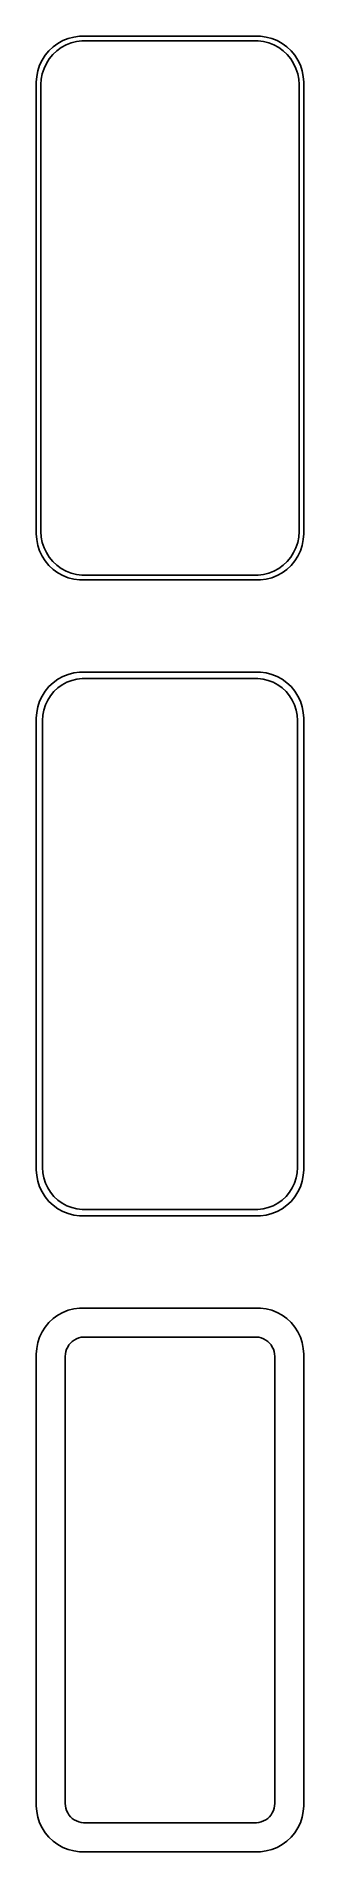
# Model space of a CAD drawing. Header units: metres. Extents: x -14 to 14, y 178 to 374.
import ezdxf

# ---------------------------------------------------------------- set-up
doc = ezdxf.new("R2010")
doc.units = ezdxf.units.M

msp = doc.modelspace()

# ---------------------------------------------------------------- linework, layer by layer
for p, q in [((-10.4369, 374.411), (-11.0451, 374.255)), ((-9.81395, 374.49), (-10.4369, 374.411)), ((9.81395, 374.49), (-9.81395, 374.49)), ((10.4369, 374.411), (9.81395, 374.49)), ((11.0451, 374.255), (10.4369, 374.411)), ((-13.5451, 372.439), (-13.8815, 371.909)), ((-13.1448, 372.923), (-13.5451, 372.439)), ((-12.6871, 373.353), (-13.1448, 372.923)), ((-13.0928, 372.042), (-12.7126, 372.502)), ((-12.7126, 372.502), (-12.2778, 372.91)), ((-12.1791, 373.722), (-12.6871, 373.353)), ((-12.2778, 372.91), (-11.7952, 373.261)), ((-11.6289, 374.024), (-12.1791, 373.722)), ((-11.7952, 373.261), (-11.2724, 373.548)), ((-11.0451, 374.255), (-11.6289, 374.024)), ((-11.2724, 373.548), (-10.7178, 373.768)), ((-10.7178, 373.768), (-10.1401, 373.916)), ((-10.1401, 373.916), (-9.54825, 373.991)), ((-9.54825, 373.991), (9.54825, 373.991)), ((9.54825, 373.991), (10.1401, 373.916)), ((10.1401, 373.916), (10.7178, 373.768)), ((10.7178, 373.768), (11.2724, 373.548)), ((11.6289, 374.024), (11.0451, 374.255)), ((11.2724, 373.548), (11.7952, 373.261)), ((12.1791, 373.722), (11.6289, 374.024)), ((11.7952, 373.261), (12.2778, 372.91)), ((12.6871, 373.353), (12.1791, 373.722)), ((12.2778, 372.91), (12.7126, 372.502)), ((13.1448, 372.923), (12.6871, 373.353)), ((12.7126, 372.502), (13.0928, 372.042)), ((13.5451, 372.439), (13.1448, 372.923)), ((13.8815, 371.909), (13.5451, 372.439)), ((-14.3429, 370.743), (-14.4606, 370.127)), ((-14.1489, 371.341), (-14.3429, 370.743)), ((-13.8815, 371.909), (-14.1489, 371.341)), ((-13.9625, 369.845), (-13.8508, 370.431)), ((-13.8508, 370.431), (-13.6664, 370.999)), ((-13.6664, 370.999), (-13.4124, 371.538)), ((-13.4124, 371.538), (-13.0928, 372.042)), ((13.0928, 372.042), (13.4124, 371.538)), ((13.4124, 371.538), (13.6664, 370.999)), ((13.6664, 370.999), (13.8508, 370.431)), ((13.8508, 370.431), (13.9625, 369.845)), ((14.1489, 371.341), (13.8815, 371.909)), ((14.3429, 370.743), (14.1489, 371.341)), ((14.4606, 370.127), (14.3429, 370.743)), ((-14.4606, 370.127), (-14.5, 369.5)), ((-14.5, 369.5), (-14.5, 320.5)), ((-14, 369.25), (-13.9625, 369.845)), ((-14, 320.75), (-14, 369.25)), ((13.9625, 369.845), (14, 369.25)), ((14, 369.25), (14, 320.75)), ((14.5, 369.5), (14.4606, 370.127)), ((14.5, 320.5), (14.5, 369.5)), ((-14.5, 320.5), (-14.4606, 319.873)), ((-14.4606, 319.873), (-14.3429, 319.257)), ((-14.3429, 319.257), (-14.1489, 318.659)), ((-13.9625, 320.155), (-14, 320.75)), ((-13.8508, 319.569), (-13.9625, 320.155)), ((-13.6664, 319.001), (-13.8508, 319.569)), ((13.8508, 319.569), (13.6664, 319.001)), ((13.9625, 320.155), (13.8508, 319.569)), ((14, 320.75), (13.9625, 320.155)), ((14.1489, 318.659), (14.3429, 319.257)), ((14.3429, 319.257), (14.4606, 319.873)), ((14.4606, 319.873), (14.5, 320.5)), ((-14.1489, 318.659), (-13.8815, 318.091)), ((-13.8815, 318.091), (-13.5451, 317.561)), ((-13.4124, 318.462), (-13.6664, 319.001)), ((-13.5451, 317.561), (-13.1448, 317.077)), ((-13.0928, 317.958), (-13.4124, 318.462)), ((-12.7126, 317.498), (-13.0928, 317.958)), ((-12.2778, 317.09), (-12.7126, 317.498)), ((12.7126, 317.498), (12.2778, 317.09)), ((13.0928, 317.958), (12.7126, 317.498)), ((13.4124, 318.462), (13.0928, 317.958)), ((13.1448, 317.077), (13.5451, 317.561)), ((13.6664, 319.001), (13.4124, 318.462)), ((13.5451, 317.561), (13.8815, 318.091)), ((13.8815, 318.091), (14.1489, 318.659)), ((-13.1448, 317.077), (-12.6871, 316.647)), ((-12.6871, 316.647), (-12.1791, 316.278)), ((-11.7952, 316.739), (-12.2778, 317.09)), ((-12.1791, 316.278), (-11.6289, 315.976)), ((-11.2724, 316.452), (-11.7952, 316.739)), ((-11.6289, 315.976), (-11.0451, 315.745)), ((-10.7178, 316.232), (-11.2724, 316.452)), ((-11.0451, 315.745), (-10.4369, 315.589)), ((-10.1401, 316.084), (-10.7178, 316.232)), ((-10.4369, 315.589), (-9.81395, 315.51)), ((-9.54825, 316.009), (-10.1401, 316.084)), ((-9.81395, 315.51), (9.81395, 315.51)), ((9.54825, 316.009), (-9.54825, 316.009)), ((10.1401, 316.084), (9.54825, 316.009)), ((9.81395, 315.51), (10.4369, 315.589)), ((10.7178, 316.232), (10.1401, 316.084)), ((10.4369, 315.589), (11.0451, 315.745)), ((11.2724, 316.452), (10.7178, 316.232)), ((11.0451, 315.745), (11.6289, 315.976)), ((11.7952, 316.739), (11.2724, 316.452)), ((11.6289, 315.976), (12.1791, 316.278)), ((12.2778, 317.09), (11.7952, 316.739)), ((12.1791, 316.278), (12.6871, 316.647)), ((12.6871, 316.647), (13.1448, 317.077)), ((-10.4369, 305.411), (-11.0451, 305.255)), ((-9.81395, 305.49), (-10.4369, 305.411)), ((9.81395, 305.49), (-9.81395, 305.49)), ((10.4369, 305.411), (9.81395, 305.49)), ((11.0451, 305.255), (10.4369, 305.411)), ((-13.5451, 303.439), (-13.8815, 302.909)), ((-13.1448, 303.923), (-13.5451, 303.439)), ((-12.6871, 304.353), (-13.1448, 303.923)), ((-12.954, 302.941), (-12.5875, 303.384)), ((-12.1791, 304.722), (-12.6871, 304.353)), ((-12.5875, 303.384), (-12.1684, 303.778)), ((-11.6289, 305.024), (-12.1791, 304.722)), ((-12.1684, 303.778), (-11.7032, 304.116)), ((-11.7032, 304.116), (-11.1994, 304.393)), ((-11.0451, 305.255), (-11.6289, 305.024)), ((-11.1994, 304.393), (-10.6648, 304.604)), ((-10.6648, 304.604), (-10.1079, 304.747)), ((-10.1079, 304.747), (-9.53748, 304.819)), ((-9.53748, 304.819), (9.53748, 304.819)), ((9.53748, 304.819), (10.1079, 304.747)), ((10.1079, 304.747), (10.6648, 304.604)), ((10.6648, 304.604), (11.1994, 304.393)), ((11.6289, 305.024), (11.0451, 305.255)), ((11.1994, 304.393), (11.7032, 304.116)), ((12.1791, 304.722), (11.6289, 305.024)), ((11.7032, 304.116), (12.1684, 303.778)), ((12.1684, 303.778), (12.5875, 303.384)), ((12.6871, 304.353), (12.1791, 304.722)), ((12.5875, 303.384), (12.954, 302.941)), ((13.1448, 303.923), (12.6871, 304.353)), ((13.5451, 303.439), (13.1448, 303.923)), ((13.8815, 302.909), (13.5451, 303.439)), ((-14.3429, 301.743), (-14.4606, 301.127)), ((-14.1489, 302.341), (-14.3429, 301.743)), ((-13.8815, 302.909), (-14.1489, 302.341)), ((-13.7923, 300.824), (-13.6846, 301.389)), ((-13.6846, 301.389), (-13.5069, 301.935)), ((-13.5069, 301.935), (-13.2621, 302.456)), ((-13.2621, 302.456), (-12.954, 302.941)), ((12.954, 302.941), (13.2621, 302.456)), ((13.2621, 302.456), (13.5069, 301.935)), ((13.5069, 301.935), (13.6846, 301.389)), ((13.6846, 301.389), (13.7923, 300.824)), ((14.1489, 302.341), (13.8815, 302.909)), ((14.3429, 301.743), (14.1489, 302.341)), ((14.4606, 301.127), (14.3429, 301.743)), ((-14.4606, 301.127), (-14.5, 300.5)), ((-14.5, 300.5), (-14.5, 251.5)), ((-13.8284, 300.25), (-13.7923, 300.824)), ((-13.8284, 251.75), (-13.8284, 300.25)), ((13.7923, 300.824), (13.8284, 300.25)), ((13.8284, 300.25), (13.8284, 251.75)), ((14.5, 300.5), (14.4606, 301.127)), ((14.5, 251.5), (14.5, 300.5)), ((-14.5, 251.5), (-14.4606, 250.873)), ((-14.4606, 250.873), (-14.3429, 250.257)), ((-14.3429, 250.257), (-14.1489, 249.659)), ((-13.7923, 251.176), (-13.8284, 251.75)), ((-13.6846, 250.611), (-13.7923, 251.176)), ((-13.5069, 250.065), (-13.6846, 250.611)), ((13.6846, 250.611), (13.5069, 250.065)), ((13.7923, 251.176), (13.6846, 250.611)), ((13.8284, 251.75), (13.7923, 251.176)), ((14.1489, 249.659), (14.3429, 250.257)), ((14.3429, 250.257), (14.4606, 250.873)), ((14.4606, 250.873), (14.5, 251.5)), ((-14.1489, 249.659), (-13.8815, 249.091)), ((-13.8815, 249.091), (-13.5451, 248.561)), ((-13.5451, 248.561), (-13.1448, 248.077)), ((-13.2621, 249.544), (-13.5069, 250.065)), ((-12.954, 249.059), (-13.2621, 249.544)), ((-12.5875, 248.616), (-12.954, 249.059)), ((-12.1684, 248.222), (-12.5875, 248.616)), ((-11.7032, 247.884), (-12.1684, 248.222)), ((12.1684, 248.222), (11.7032, 247.884)), ((12.5875, 248.616), (12.1684, 248.222)), ((12.954, 249.059), (12.5875, 248.616)), ((13.2621, 249.544), (12.954, 249.059)), ((13.1448, 248.077), (13.5451, 248.561)), ((13.5069, 250.065), (13.2621, 249.544)), ((13.5451, 248.561), (13.8815, 249.091)), ((13.8815, 249.091), (14.1489, 249.659)), ((-13.1448, 248.077), (-12.6871, 247.647)), ((-12.6871, 247.647), (-12.1791, 247.278)), ((-12.1791, 247.278), (-11.6289, 246.976)), ((-11.1994, 247.607), (-11.7032, 247.884)), ((-11.6289, 246.976), (-11.0451, 246.745)), ((-10.6648, 247.396), (-11.1994, 247.607)), ((-11.0451, 246.745), (-10.4369, 246.589)), ((-10.1079, 247.253), (-10.6648, 247.396)), ((-10.4369, 246.589), (-9.81395, 246.51)), ((-9.53748, 247.181), (-10.1079, 247.253)), ((-9.81395, 246.51), (9.81395, 246.51)), ((9.53748, 247.181), (-9.53748, 247.181)), ((10.1079, 247.253), (9.53748, 247.181)), ((9.81395, 246.51), (10.4369, 246.589)), ((10.6648, 247.396), (10.1079, 247.253)), ((10.4369, 246.589), (11.0451, 246.745)), ((11.1994, 247.607), (10.6648, 247.396)), ((11.0451, 246.745), (11.6289, 246.976)), ((11.7032, 247.884), (11.1994, 247.607)), ((11.6289, 246.976), (12.1791, 247.278)), ((12.1791, 247.278), (12.6871, 247.647)), ((12.6871, 247.647), (13.1448, 248.077)), ((-10.4369, 236.411), (-11.0451, 236.255)), ((-9.81395, 236.49), (-10.4369, 236.411)), ((9.81395, 236.49), (-9.81395, 236.49)), ((10.4369, 236.411), (9.81395, 236.49)), ((11.0451, 236.255), (10.4369, 236.411)), ((-13.5451, 234.439), (-13.8815, 233.909)), ((-13.1448, 234.923), (-13.5451, 234.439)), ((-12.6871, 235.353), (-13.1448, 234.923)), ((-12.1791, 235.722), (-12.6871, 235.353)), ((-11.6289, 236.024), (-12.1791, 235.722)), ((-11.0451, 236.255), (-11.6289, 236.024)), ((11.6289, 236.024), (11.0451, 236.255)), ((12.1791, 235.722), (11.6289, 236.024)), ((12.6871, 235.353), (12.1791, 235.722)), ((13.1448, 234.923), (12.6871, 235.353)), ((13.5451, 234.439), (13.1448, 234.923)), ((13.8815, 233.909), (13.5451, 234.439)), ((-14.3429, 232.743), (-14.4606, 232.127)), ((-14.1489, 233.341), (-14.3429, 232.743)), ((-13.8815, 233.909), (-14.1489, 233.341)), ((-11.0987, 232.266), (-10.9567, 232.49)), ((-10.9567, 232.49), (-10.7878, 232.694)), ((-10.7878, 232.694), (-10.5947, 232.875)), ((-10.5947, 232.875), (-10.3804, 233.031)), ((-10.3804, 233.031), (-10.1482, 233.159)), ((-10.1482, 233.159), (-9.9019, 233.256)), ((-9.9019, 233.256), (-9.64529, 233.322)), ((-9.64529, 233.322), (-9.38246, 233.355)), ((-9.38246, 233.355), (9.38246, 233.355)), ((9.38246, 233.355), (9.64529, 233.322)), ((9.64529, 233.322), (9.9019, 233.256)), ((9.9019, 233.256), (10.1482, 233.159)), ((10.1482, 233.159), (10.3804, 233.031)), ((10.3804, 233.031), (10.5947, 232.875)), ((10.5947, 232.875), (10.7878, 232.694)), ((10.7878, 232.694), (10.9567, 232.49)), ((10.9567, 232.49), (11.0987, 232.266)), ((14.1489, 233.341), (13.8815, 233.909)), ((14.3429, 232.743), (14.1489, 233.341)), ((14.4606, 232.127), (14.3429, 232.743)), ((-14.4606, 232.127), (-14.5, 231.5)), ((-14.5, 231.5), (-14.5, 182.5)), ((-11.3596, 231.25), (-11.343, 231.514)), ((-11.3596, 182.75), (-11.3596, 231.25)), ((-11.343, 231.514), (-11.2934, 231.775)), ((-11.2934, 231.775), (-11.2115, 232.027)), ((-11.2115, 232.027), (-11.0987, 232.266)), ((11.0987, 232.266), (11.2115, 232.027)), ((11.2115, 232.027), (11.2934, 231.775)), ((11.2934, 231.775), (11.343, 231.514)), ((11.343, 231.514), (11.3596, 231.25)), ((11.3596, 231.25), (11.3596, 182.75)), ((14.5, 231.5), (14.4606, 232.127)), ((14.5, 182.5), (14.5, 231.5)), ((-14.5, 182.5), (-14.4606, 181.873)), ((-14.4606, 181.873), (-14.3429, 181.257)), ((-14.3429, 181.257), (-14.1489, 180.659)), ((-11.343, 182.486), (-11.3596, 182.75)), ((-11.2934, 182.225), (-11.343, 182.486)), ((-11.2115, 181.973), (-11.2934, 182.225)), ((-11.0987, 181.734), (-11.2115, 181.973)), ((-10.9567, 181.51), (-11.0987, 181.734)), ((-10.7878, 181.306), (-10.9567, 181.51)), ((-10.5947, 181.125), (-10.7878, 181.306)), ((10.7878, 181.306), (10.5947, 181.125)), ((10.9567, 181.51), (10.7878, 181.306)), ((11.0987, 181.734), (10.9567, 181.51)), ((11.2115, 181.973), (11.0987, 181.734)), ((11.2934, 182.225), (11.2115, 181.973)), ((11.343, 182.486), (11.2934, 182.225)), ((11.3596, 182.75), (11.343, 182.486)), ((14.1489, 180.659), (14.3429, 181.257)), ((14.3429, 181.257), (14.4606, 181.873)), ((14.4606, 181.873), (14.5, 182.5)), ((-14.1489, 180.659), (-13.8815, 180.091)), ((-13.8815, 180.091), (-13.5451, 179.561)), ((-13.5451, 179.561), (-13.1448, 179.077)), ((-10.3804, 180.969), (-10.5947, 181.125)), ((-10.1482, 180.841), (-10.3804, 180.969)), ((-9.9019, 180.744), (-10.1482, 180.841)), ((-9.64529, 180.678), (-9.9019, 180.744)), ((-9.38246, 180.645), (-9.64529, 180.678)), ((9.38246, 180.645), (-9.38246, 180.645)), ((9.64529, 180.678), (9.38246, 180.645)), ((9.9019, 180.744), (9.64529, 180.678)), ((10.1482, 180.841), (9.9019, 180.744)), ((10.3804, 180.969), (10.1482, 180.841)), ((10.5947, 181.125), (10.3804, 180.969)), ((13.1448, 179.077), (13.5451, 179.561)), ((13.5451, 179.561), (13.8815, 180.091)), ((13.8815, 180.091), (14.1489, 180.659)), ((-13.1448, 179.077), (-12.6871, 178.647)), ((-12.6871, 178.647), (-12.1791, 178.278)), ((-12.1791, 178.278), (-11.6289, 177.976)), ((-11.6289, 177.976), (-11.0451, 177.745)), ((-11.0451, 177.745), (-10.4369, 177.589)), ((-10.4369, 177.589), (-9.81395, 177.51)), ((-9.81395, 177.51), (9.81395, 177.51)), ((9.81395, 177.51), (10.4369, 177.589)), ((10.4369, 177.589), (11.0451, 177.745)), ((11.0451, 177.745), (11.6289, 177.976)), ((11.6289, 177.976), (12.1791, 178.278)), ((12.1791, 178.278), (12.6871, 178.647)), ((12.6871, 178.647), (13.1448, 179.077))]:
    msp.add_line(p, q)

doc.saveas('drawing.dxf')
